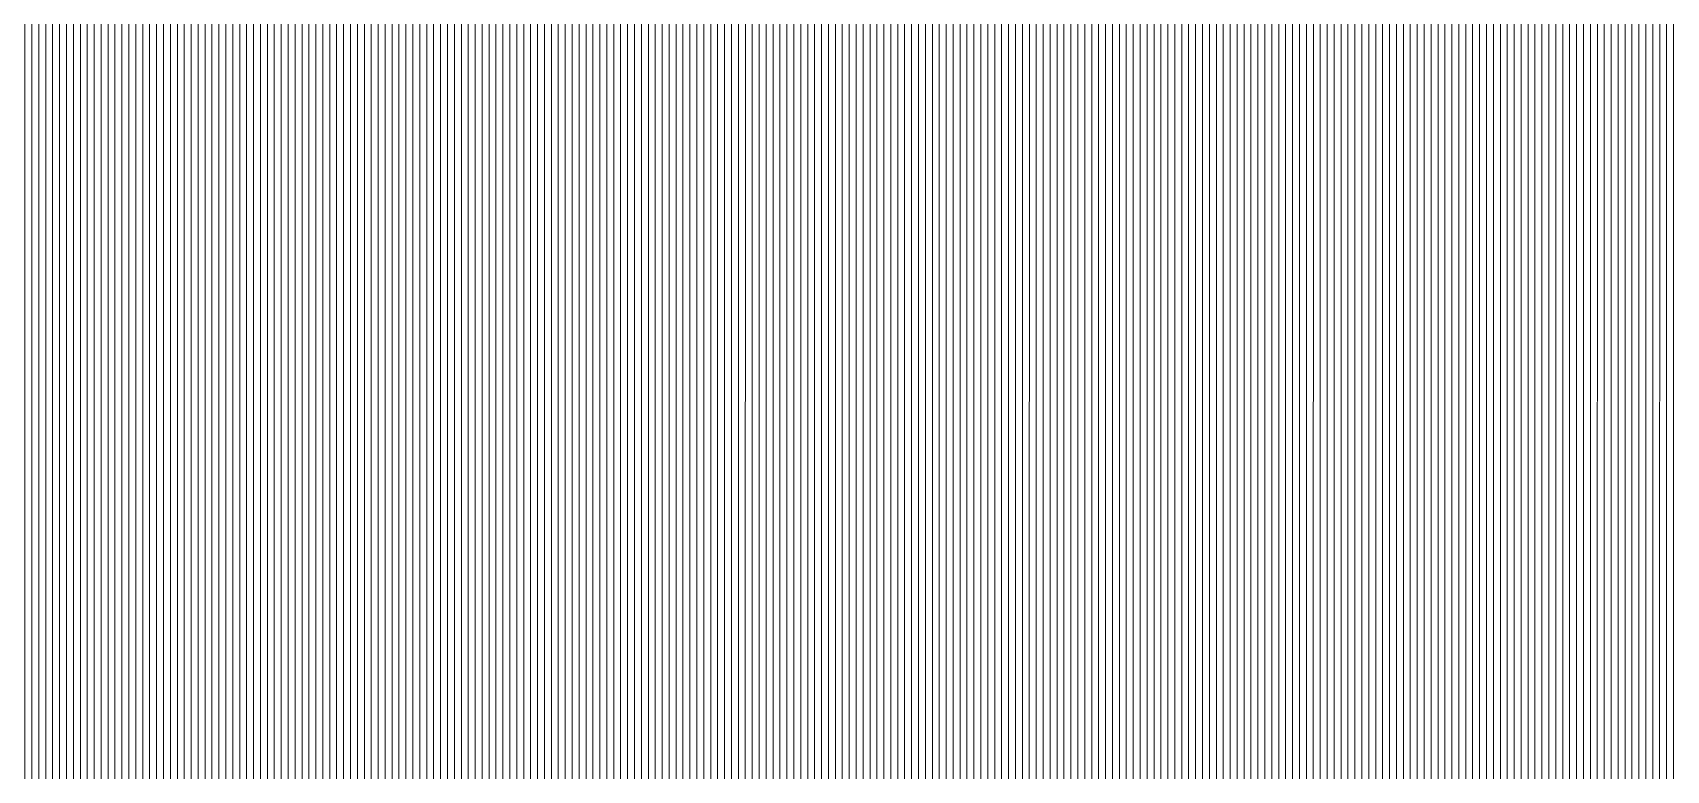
# Model space of a CAD drawing. Header units: metres. Extents: x -325 to 301, y -147 to 149.
# Drawn here: x 102.547 to 104.044, y 18.047 to 18.723 of the extents above; entities that cross this region are included whole.
import ezdxf

# ---------------------------------------------------------------- set-up
doc = ezdxf.new("R2010")
doc.units = ezdxf.units.M
doc.layers.add('3-TR Seleccionat', color=44, linetype='Continuous', lineweight=0)

msp = doc.modelspace()

# ---------------------------------------------------------------- hatches: boundary and pattern name
at = {"layer": '3-TR Seleccionat'}
h = msp.add_hatch(dxfattribs=at)
h.set_pattern_fill('ANSI31', color=256, scale=0.002, angle=225, style=0)
h.set_pattern_definition([(270, (441178.092392349, -650817.7232502069), (-0.00635, -1.734723475976807e-18), [])])
h.paths.add_polyline_path([(102.5416928371547, 16.54318315069949), (102.3690070797882, 17.24318315071691), (101.4646362417334, 17.24318315071691), (101.2868216611286, 18.81318314894261), (101.2868216611286, 18.86318314870991), (98.41682166076069, 18.86318314894275), (98.41682166076076, 16.54318315073434)])
h.paths.add_polyline_path([(102.5468216603889, 18.86318314891853), (102.3690070797882, 17.24318315071691), (102.5468216603929, 16.54318315073434), (105.4168216607768, 16.54318315069948), (105.4168216607446, 18.86318314891839)])

doc.saveas('drawing.dxf')
